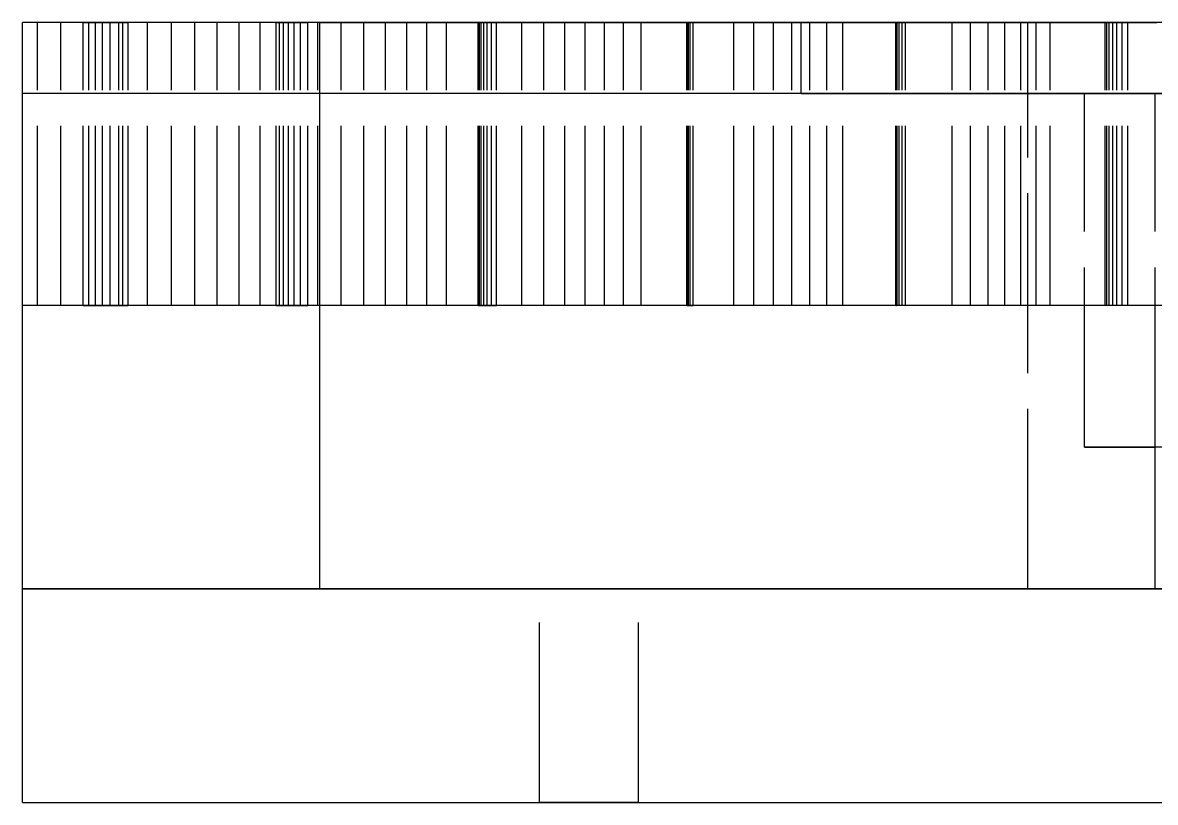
# Model space of a CAD drawing. Header units: millimetres. Extents: x -29 to 134, y -50 to 53.
# Drawn here: x 46 to 54, y -1.51 to 4 of the extents above; entities that cross this region are included whole.
import ezdxf

# ---------------------------------------------------------------- set-up
doc = ezdxf.new("R2010")
doc.units = ezdxf.units.MM
doc.linetypes.add('DASHED', pattern=[1.524, 1.27, -0.254])
doc.layers.add('HIDDEN', color=8, linetype='DASHED')
doc.layers.add('VISIBLE', color=7, linetype='CONTINUOUS')

msp = doc.modelspace()

# ---------------------------------------------------------------- linework, layer by layer
at = {"layer": 'HIDDEN'}
for points in [[(46, 3.5), (46, 4)], [(54.095, 4), (53.96651, 4), (53.83802, 4), (53.70952, 4), (53.58103, 4), (53.45254, 4), (53.32405, 4), (53.19556, 4), (53.06706, 4), (52.93857, 4), (52.81008, 4), (52.68159, 4), (52.5531, 4), (52.4246, 4), (52.29611, 4), (52.16762, 4), (52.03913, 4), (51.91063, 4), (51.78214, 4), (51.65365, 4), (51.52516, 4), (51.39667, 4), (51.26817, 4), (51.13968, 4), (51.01119, 4), (50.8827, 4), (50.75421, 4), (50.62571, 4), (50.49722, 4), (50.36873, 4), (50.24024, 4), (50.11175, 4), (49.98325, 4), (49.85476, 4), (49.72627, 4), (49.59778, 4), (49.46929, 4), (49.34079, 4), (49.2123, 4), (49.08381, 4), (48.95532, 4), (48.82683, 4), (48.69833, 4), (48.56984, 4), (48.44135, 4), (48.31286, 4), (48.18437, 4), (48.05587, 4), (47.92738, 4), (47.79889, 4), (47.6704, 4), (47.5419, 4), (47.41341, 4), (47.28492, 4), (47.15643, 4), (47.02794, 4), (46.89944, 4), (46.77095, 4), (46.64246, 4), (46.51397, 4), (46.38548, 4), (46.25698, 4), (46.12849, 4), (46, 4)], [(54.38095, 4), (54, 4), (53.61905, 4), (53.2381, 4), (52.85714, 4), (52.47619, 4), (52.09524, 4), (51.71429, 4), (51.33333, 4), (50.95238, 4), (50.57143, 4), (50.19048, 4), (49.80952, 4), (49.42857, 4), (49.04762, 4), (48.66667, 4), (48.28571, 4), (47.90476, 4), (47.52381, 4), (47.14286, 4), (46.7619, 4), (46.38095, 4), (46, 4)], [(46, 2), (46, 4)], [(46.1054, 4), (46, 4)], [(46, 2), (46, 4)], [(46.26878, 4), (46.1054, 4)], [(46.1054, 2), (46.1054, 4)], [(46.42667, 4), (46.26878, 4)], [(46.26878, 2), (46.26878, 4)], [(46.74638, 4), (46.42667, 4)], [(46.42667, 2), (46.42667, 4)], [(46.70853, 4), (46.42769, 4)], [(46.42769, 4), (46.46819, 4)], [(46.42769, 2), (46.42769, 4)], [(46.46819, 4), (46.51346, 4)], [(46.46819, 2), (46.46819, 4)], [(46.51346, 4), (46.56368, 4)], [(46.51346, 2), (46.51346, 4)], [(46.56368, 4), (46.61903, 4)], [(46.56368, 2), (46.56368, 4)], [(46.61903, 4), (46.67981, 4)], [(46.61903, 2), (46.61903, 4)], [(46.67981, 4), (46.74638, 4)], [(46.67981, 2), (46.67981, 4)], [(46.88203, 4), (46.70853, 4)], [(46.70853, 2), (46.70853, 4)], [(46.74638, 2), (46.74638, 4)], [(47.05105, 4), (46.88203, 4)], [(46.88203, 2), (46.88203, 4)], [(47.21534, 4), (47.05105, 4)], [(47.05105, 2), (47.05105, 4)], [(47.37464, 4), (47.21534, 4)], [(47.21534, 2), (47.21534, 4)], [(47.52858, 4), (47.37464, 4)], [(47.37464, 2), (47.37464, 4)], [(47.67671, 4), (47.52858, 4)], [(47.52858, 2), (47.52858, 4)], [(48.01471, 4), (47.67671, 4)], [(47.67671, 2), (47.67671, 4)], [(48.08563, 4), (47.7901, 4)], [(47.7901, 4), (47.8143, 4)], [(47.7901, 2), (47.7901, 4)], [(47.8143, 4), (47.8435, 4)], [(47.8143, 2), (47.8143, 4)], [(47.8435, 4), (47.87788, 4)], [(47.8435, 2), (47.8435, 4)], [(47.87788, 4), (47.91766, 4)], [(47.87788, 2), (47.87788, 4)], [(47.91766, 4), (47.96313, 4)], [(47.91766, 2), (47.91766, 4)], [(47.96313, 4), (48.01471, 4)], [(47.96313, 2), (47.96313, 4)], [(48.01471, 2), (48.01471, 4)], [(48.24979, 4), (48.08563, 4)], [(48.08563, 2), (48.08563, 4)], [(48.1, 4), (48.17937, 4), (48.25873, 4), (48.3381, 4), (48.41746, 4), (48.49683, 4), (48.57619, 4), (48.65556, 4), (48.73492, 4), (48.81429, 4), (48.89365, 4), (48.97302, 4), (49.05238, 4), (49.13175, 4), (49.21111, 4), (49.29048, 4), (49.36984, 4), (49.44921, 4), (49.52857, 4), (49.60794, 4), (49.6873, 4), (49.76667, 4), (49.84603, 4), (49.9254, 4), (50.00476, 4), (50.08413, 4), (50.16349, 4), (50.24286, 4), (50.32222, 4), (50.40159, 4), (50.48095, 4), (50.56032, 4), (50.63968, 4), (50.71905, 4), (50.79841, 4), (50.87778, 4), (50.95714, 4), (51.03651, 4), (51.11587, 4), (51.19524, 4), (51.2746, 4), (51.35397, 4), (51.43333, 4), (51.5127, 4), (51.59206, 4), (51.67143, 4), (51.75079, 4), (51.83016, 4), (51.90952, 4), (51.98889, 4), (52.06825, 4), (52.14762, 4), (52.22698, 4), (52.30635, 4), (52.38571, 4), (52.46508, 4), (52.54444, 4), (52.62381, 4), (52.70317, 4), (52.78254, 4), (52.8619, 4), (52.94127, 4), (53.02063, 4), (53.1, 4)], [(53.1, 4), (53.02063, 4), (52.94127, 4), (52.8619, 4), (52.78254, 4), (52.70317, 4), (52.62381, 4), (52.54444, 4), (52.46508, 4), (52.38571, 4), (52.30635, 4), (52.22698, 4), (52.14762, 4), (52.06825, 4), (51.98889, 4), (51.90952, 4), (51.83016, 4), (51.75079, 4), (51.67143, 4), (51.59206, 4), (51.5127, 4), (51.43333, 4), (51.35397, 4), (51.2746, 4), (51.19524, 4), (51.11587, 4), (51.03651, 4), (50.95714, 4), (50.87778, 4), (50.79841, 4), (50.71905, 4), (50.63968, 4), (50.56032, 4), (50.48095, 4), (50.40159, 4), (50.32222, 4), (50.24286, 4), (50.16349, 4), (50.08413, 4), (50.00476, 4), (49.9254, 4), (49.84603, 4), (49.76667, 4), (49.6873, 4), (49.60794, 4), (49.52857, 4), (49.44921, 4), (49.36984, 4), (49.29048, 4), (49.21111, 4), (49.13175, 4), (49.05238, 4), (48.97302, 4), (48.89365, 4), (48.81429, 4), (48.73492, 4), (48.65556, 4), (48.57619, 4), (48.49683, 4), (48.41746, 4), (48.3381, 4), (48.25873, 4), (48.17937, 4), (48.1, 4)], [(48.4092, 4), (48.24979, 4)], [(48.24979, 2), (48.24979, 4)], [(48.56363, 4), (48.4092, 4)], [(48.4092, 2), (48.4092, 4)], [(48.71278, 4), (48.56363, 4)], [(48.56363, 2), (48.56363, 4)], [(48.8563, 4), (48.71278, 4)], [(48.71278, 2), (48.71278, 4)], [(48.9937, 4), (48.8563, 4)], [(48.8563, 2), (48.8563, 4)], [(49.3478, 4), (48.9937, 4)], [(48.9937, 2), (48.9937, 4)], [(49.52702, 4), (49.21872, 4)], [(49.21872, 4), (49.22647, 4)], [(49.21872, 2), (49.21872, 4)], [(49.22647, 4), (49.23941, 4)], [(49.22647, 2), (49.22647, 4)], [(49.23941, 4), (49.25773, 4)], [(49.23941, 2), (49.23941, 4)], [(49.25773, 4), (49.28167, 4)], [(49.25773, 2), (49.25773, 4)], [(49.28167, 4), (49.31155, 4)], [(49.28167, 2), (49.28167, 4)], [(49.31155, 4), (49.3478, 4)], [(49.31155, 2), (49.31155, 4)], [(49.3478, 2), (49.3478, 4)], [(49.68078, 4), (49.52702, 4)], [(49.52702, 2), (49.52702, 4)], [(49.82955, 4), (49.68078, 4)], [(49.68078, 2), (49.68078, 4)], [(49.97311, 4), (49.82955, 4)], [(49.82955, 2), (49.82955, 4)], [(50.11115, 4), (49.97311, 4)], [(49.97311, 2), (49.97311, 4)], [(50.24331, 4), (50.11115, 4)], [(50.11115, 2), (50.11115, 4)], [(50.36909, 4), (50.24331, 4)], [(50.24331, 2), (50.24331, 4)], [(50.737, 4), (50.36909, 4)], [(50.36909, 2), (50.36909, 4)], [(50.69553, 4), (50.69213, 4)], [(50.69213, 4), (50.69427, 4)], [(50.69213, 2), (50.69213, 4)], [(50.69427, 4), (50.70223, 4)], [(50.69427, 2), (50.69427, 4)], [(50.7043, 4), (50.69553, 4)], [(50.69553, 2), (50.69553, 4)], [(50.70223, 4), (50.71632, 4)], [(50.70223, 2), (50.70223, 4)], [(51.02337, 4), (50.7043, 4)], [(50.7043, 2), (50.7043, 4)], [(50.71632, 4), (50.737, 4)], [(50.71632, 2), (50.71632, 4)], [(50.737, 2), (50.737, 4)], [(51.16572, 4), (51.02337, 4)], [(51.02337, 2), (51.02337, 4)], [(51.30289, 4), (51.16572, 4)], [(51.16572, 2), (51.16572, 4)], [(51.43465, 4), (51.30289, 4)], [(51.30289, 2), (51.30289, 4)], [(51.56069, 4), (51.43465, 4)], [(51.43465, 2), (51.43465, 4)], [(51.68063, 4), (51.56069, 4)], [(51.56069, 2), (51.56069, 4)], [(51.79397, 4), (51.68063, 4)], [(51.68063, 2), (51.68063, 4)], [(52.17331, 4), (51.79397, 4)], [(51.79397, 2), (51.79397, 4)], [(52.17011, 4), (52.16832, 4)], [(52.16832, 4), (52.17331, 4)], [(52.16832, 2), (52.16832, 4)], [(52.1782, 4), (52.17011, 4)], [(52.17011, 2), (52.17011, 4)], [(52.17331, 2), (52.17331, 4)], [(52.19224, 4), (52.1782, 4)], [(52.1782, 2), (52.1782, 4)], [(52.21198, 4), (52.19224, 4)], [(52.19224, 2), (52.19224, 4)], [(52.23719, 4), (52.21198, 4)], [(52.21198, 2), (52.21198, 4)], [(52.56496, 4), (52.23719, 4)], [(52.23719, 2), (52.23719, 4)], [(52.69499, 4), (52.56496, 4)], [(52.56496, 2), (52.56496, 4)], [(52.81967, 4), (52.69499, 4)], [(52.69499, 2), (52.69499, 4)], [(52.93877, 4), (52.81967, 4)], [(52.81967, 2), (52.81967, 4)], [(53.05199, 4), (52.93877, 4)], [(52.93877, 2), (52.93877, 4)], [(53.15894, 4), (53.05199, 4)], [(53.05199, 2), (53.05199, 4)], [(53.1, 0), (53.1, 4)], [(53.25911, 4), (53.15894, 4)], [(53.15894, 2), (53.15894, 4)], [(53.6474, 4), (53.25911, 4)], [(53.25911, 2), (53.25911, 4)], [(53.65815, 4), (53.6474, 4)], [(53.6474, 2), (53.6474, 4)], [(53.6758, 4), (53.65815, 4)], [(53.65815, 2), (53.65815, 4)], [(53.69988, 4), (53.6758, 4)], [(53.6758, 2), (53.6758, 4)], [(53.73003, 4), (53.69988, 4)], [(53.69988, 2), (53.69988, 4)], [(53.76595, 4), (53.73003, 4)], [(53.73003, 2), (53.73003, 4)], [(53.80745, 4), (53.76595, 4)], [(53.76595, 2), (53.76595, 4)], [(54.1418, 4), (53.80745, 4)], [(53.80745, 2), (53.80745, 4)], [(54.00049, 3.5), (53.8735, 3.5), (53.7465, 3.5), (53.61951, 3.5), (53.49252, 3.5), (53.36553, 3.5), (53.23854, 3.5), (53.11155, 3.5), (52.98455, 3.5), (52.85756, 3.5), (52.73057, 3.5), (52.60358, 3.5), (52.47659, 3.5), (52.34959, 3.5), (52.2226, 3.5), (52.09561, 3.5), (51.96862, 3.5), (51.84163, 3.5), (51.71463, 3.5), (51.58764, 3.5), (51.46065, 3.5), (51.33366, 3.5), (51.20667, 3.5), (51.07968, 3.5), (50.95268, 3.5), (50.82569, 3.5), (50.6987, 3.5), (50.57171, 3.5), (50.44472, 3.5), (50.31772, 3.5), (50.19073, 3.5), (50.06374, 3.5), (49.93675, 3.5), (49.80976, 3.5), (49.68276, 3.5), (49.55577, 3.5), (49.42878, 3.5), (49.30179, 3.5), (49.1748, 3.5), (49.04781, 3.5), (48.92081, 3.5), (48.79382, 3.5), (48.66683, 3.5), (48.53984, 3.5), (48.41285, 3.5), (48.28585, 3.5), (48.15886, 3.5), (48.03187, 3.5), (47.90488, 3.5), (47.77789, 3.5), (47.65089, 3.5), (47.5239, 3.5), (47.39691, 3.5), (47.26992, 3.5), (47.14293, 3.5), (47.01594, 3.5), (46.88894, 3.5), (46.76195, 3.5), (46.63496, 3.5), (46.50797, 3.5), (46.38098, 3.5), (46.25398, 3.5), (46.12699, 3.5), (46, 3.5)], [(46, 0), (46, 3.5)], [(54.095, 3.5), (53.96651, 3.5), (53.83802, 3.5), (53.70952, 3.5), (53.58103, 3.5), (53.45254, 3.5), (53.32405, 3.5), (53.19556, 3.5), (53.06706, 3.5), (52.93857, 3.5), (52.81008, 3.5), (52.68159, 3.5), (52.5531, 3.5), (52.4246, 3.5), (52.29611, 3.5), (52.16762, 3.5), (52.03913, 3.5), (51.91063, 3.5), (51.78214, 3.5), (51.65365, 3.5), (51.52516, 3.5), (51.39667, 3.5), (51.26817, 3.5), (51.13968, 3.5), (51.01119, 3.5), (50.8827, 3.5), (50.75421, 3.5), (50.62571, 3.5), (50.49722, 3.5), (50.36873, 3.5), (50.24024, 3.5), (50.11175, 3.5), (49.98325, 3.5), (49.85476, 3.5), (49.72627, 3.5), (49.59778, 3.5), (49.46929, 3.5), (49.34079, 3.5), (49.2123, 3.5), (49.08381, 3.5), (48.95532, 3.5), (48.82683, 3.5), (48.69833, 3.5), (48.56984, 3.5), (48.44135, 3.5), (48.31286, 3.5), (48.18437, 3.5), (48.05587, 3.5), (47.92738, 3.5), (47.79889, 3.5), (47.6704, 3.5), (47.5419, 3.5), (47.41341, 3.5), (47.28492, 3.5), (47.15643, 3.5), (47.02794, 3.5), (46.89944, 3.5), (46.77095, 3.5), (46.64246, 3.5), (46.51397, 3.5), (46.38548, 3.5), (46.25698, 3.5), (46.12849, 3.5), (46, 3.5)], [(51.5, 3.5), (51.54119, 3.5), (51.58238, 3.5), (51.62357, 3.5), (51.66476, 3.5), (51.70595, 3.5), (51.74714, 3.5), (51.78833, 3.5), (51.82952, 3.5), (51.87071, 3.5), (51.9119, 3.5), (51.9531, 3.5), (51.99429, 3.5), (52.03548, 3.5), (52.07667, 3.5), (52.11786, 3.5), (52.15905, 3.5), (52.20024, 3.5), (52.24143, 3.5), (52.28262, 3.5), (52.32381, 3.5), (52.365, 3.5), (52.40619, 3.5), (52.44738, 3.5), (52.48857, 3.5), (52.52976, 3.5), (52.57095, 3.5), (52.61214, 3.5), (52.65333, 3.5), (52.69452, 3.5), (52.73571, 3.5), (52.7769, 3.5), (52.8181, 3.5), (52.85929, 3.5), (52.90048, 3.5), (52.94167, 3.5), (52.98286, 3.5), (53.02405, 3.5), (53.06524, 3.5), (53.10643, 3.5), (53.14762, 3.5), (53.18881, 3.5), (53.23, 3.5), (53.27119, 3.5), (53.31238, 3.5), (53.35357, 3.5), (53.39476, 3.5), (53.43595, 3.5), (53.47714, 3.5), (53.51833, 3.5), (53.55952, 3.5), (53.60071, 3.5), (53.6419, 3.5), (53.6831, 3.5), (53.72429, 3.5), (53.76548, 3.5), (53.80667, 3.5), (53.84786, 3.5), (53.88905, 3.5), (53.93024, 3.5), (53.97143, 3.5), (54.01262, 3.5)], [(54.00049, 3.5), (53.99254, 3.5), (53.9846, 3.5), (53.97666, 3.5), (53.96871, 3.5), (53.96077, 3.5), (53.95282, 3.5), (53.94488, 3.5), (53.93693, 3.5), (53.92899, 3.5), (53.92105, 3.5), (53.9131, 3.5), (53.90516, 3.5), (53.89721, 3.5), (53.88927, 3.5), (53.88132, 3.5), (53.87338, 3.5), (53.86544, 3.5), (53.85749, 3.5), (53.84955, 3.5), (53.8416, 3.5), (53.83366, 3.5), (53.82571, 3.5), (53.81777, 3.5), (53.80983, 3.5), (53.80188, 3.5), (53.79394, 3.5), (53.78599, 3.5), (53.77805, 3.5), (53.7701, 3.5), (53.76216, 3.5), (53.75422, 3.5), (53.74627, 3.5), (53.73833, 3.5), (53.73038, 3.5), (53.72244, 3.5), (53.71449, 3.5), (53.70655, 3.5), (53.69861, 3.5), (53.69066, 3.5), (53.68272, 3.5), (53.67477, 3.5), (53.66683, 3.5), (53.65889, 3.5), (53.65094, 3.5), (53.643, 3.5), (53.63505, 3.5), (53.62711, 3.5), (53.61916, 3.5), (53.61122, 3.5), (53.60328, 3.5), (53.59533, 3.5), (53.58739, 3.5), (53.57944, 3.5), (53.5715, 3.5), (53.56355, 3.5), (53.55561, 3.5), (53.54767, 3.5), (53.53972, 3.5), (53.53178, 3.5), (53.52383, 3.5), (53.51589, 3.5), (53.50794, 3.5), (53.5, 3.5)], [(53.5, 3.5), (53.64286, 3.5), (53.78571, 3.5), (53.92857, 3.5), (54.07143, 3.5)], [(53.5, 1), (53.5, 3.5)], [(54.00049, 1), (54.00049, 3.5)], [(54.38095, 2), (54, 2), (53.61905, 2), (53.2381, 2), (52.85714, 2), (52.47619, 2), (52.09524, 2), (51.71429, 2), (51.33333, 2), (50.95238, 2), (50.57143, 2), (50.19048, 2), (49.80952, 2), (49.42857, 2), (49.04762, 2), (48.66667, 2), (48.28571, 2), (47.90476, 2), (47.52381, 2), (47.14286, 2), (46.7619, 2), (46.38095, 2), (46, 2)], [(46.1054, 2), (46, 2)], [(46.26878, 2), (46.1054, 2)], [(46.42667, 2), (46.26878, 2)], [(46.74638, 2), (46.42667, 2)], [(46.70853, 2), (46.42769, 2)], [(46.42769, 2), (46.46819, 2)], [(46.46819, 2), (46.51346, 2)], [(46.51346, 2), (46.56368, 2)], [(46.56368, 2), (46.61903, 2)], [(46.61903, 2), (46.67981, 2)], [(46.67981, 2), (46.74638, 2)], [(46.88203, 2), (46.70853, 2)], [(47.05105, 2), (46.88203, 2)], [(47.21534, 2), (47.05105, 2)], [(47.37464, 2), (47.21534, 2)], [(47.52858, 2), (47.37464, 2)], [(47.67671, 2), (47.52858, 2)], [(48.01471, 2), (47.67671, 2)], [(48.08563, 2), (47.7901, 2)], [(47.7901, 2), (47.8143, 2)], [(47.8143, 2), (47.8435, 2)], [(47.8435, 2), (47.87788, 2)], [(47.87788, 2), (47.91766, 2)], [(47.91766, 2), (47.96313, 2)], [(47.96313, 2), (48.01471, 2)], [(48.24979, 2), (48.08563, 2)], [(48.4092, 2), (48.24979, 2)], [(48.56363, 2), (48.4092, 2)], [(48.71278, 2), (48.56363, 2)], [(48.8563, 2), (48.71278, 2)], [(48.9937, 2), (48.8563, 2)], [(49.3478, 2), (48.9937, 2)], [(49.52702, 2), (49.21872, 2)], [(49.21872, 2), (49.22647, 2)], [(49.22647, 2), (49.23941, 2)], [(49.23941, 2), (49.25773, 2)], [(49.25773, 2), (49.28167, 2)], [(49.28167, 2), (49.31155, 2)], [(49.31155, 2), (49.3478, 2)], [(49.68078, 2), (49.52702, 2)], [(49.82955, 2), (49.68078, 2)], [(49.97311, 2), (49.82955, 2)], [(50.11115, 2), (49.97311, 2)], [(50.24331, 2), (50.11115, 2)], [(50.36909, 2), (50.24331, 2)], [(50.737, 2), (50.36909, 2)], [(50.69553, 2), (50.69213, 2)], [(50.69213, 2), (50.69427, 2)], [(50.69427, 2), (50.70223, 2)], [(50.7043, 2), (50.69553, 2)], [(50.70223, 2), (50.71632, 2)], [(51.02337, 2), (50.7043, 2)], [(50.71632, 2), (50.737, 2)], [(51.16572, 2), (51.02337, 2)], [(51.30289, 2), (51.16572, 2)], [(51.43465, 2), (51.30289, 2)], [(51.56069, 2), (51.43465, 2)], [(51.68063, 2), (51.56069, 2)], [(51.79397, 2), (51.68063, 2)], [(52.17331, 2), (51.79397, 2)], [(52.17011, 2), (52.16832, 2)], [(52.16832, 2), (52.17331, 2)], [(52.1782, 2), (52.17011, 2)], [(52.19224, 2), (52.1782, 2)], [(52.21198, 2), (52.19224, 2)], [(52.23719, 2), (52.21198, 2)], [(52.56496, 2), (52.23719, 2)], [(52.69499, 2), (52.56496, 2)], [(52.81967, 2), (52.69499, 2)], [(52.93877, 2), (52.81967, 2)], [(53.05199, 2), (52.93877, 2)], [(53.15894, 2), (53.05199, 2)], [(53.25911, 2), (53.15894, 2)], [(53.6474, 2), (53.25911, 2)], [(53.65815, 2), (53.6474, 2)], [(53.6758, 2), (53.65815, 2)], [(53.69988, 2), (53.6758, 2)], [(53.73003, 2), (53.69988, 2)], [(53.76595, 2), (53.73003, 2)], [(53.80745, 2), (53.76595, 2)], [(54.1418, 2), (53.80745, 2)], [(54.07143, 1), (53.92857, 1), (53.78571, 1), (53.64286, 1), (53.5, 1)], [(53.5, 1), (53.50794, 1), (53.51589, 1), (53.52383, 1), (53.53178, 1), (53.53972, 1), (53.54767, 1), (53.55561, 1), (53.56355, 1), (53.5715, 1), (53.57944, 1), (53.58739, 1), (53.59533, 1), (53.60328, 1), (53.61122, 1), (53.61916, 1), (53.62711, 1), (53.63505, 1), (53.643, 1), (53.65094, 1), (53.65889, 1), (53.66683, 1), (53.67477, 1), (53.68272, 1), (53.69066, 1), (53.69861, 1), (53.70655, 1), (53.71449, 1), (53.72244, 1), (53.73038, 1), (53.73833, 1), (53.74627, 1), (53.75422, 1), (53.76216, 1), (53.7701, 1), (53.77805, 1), (53.78599, 1), (53.79394, 1), (53.80188, 1), (53.80983, 1), (53.81777, 1), (53.82571, 1), (53.83366, 1), (53.8416, 1), (53.84955, 1), (53.85749, 1), (53.86544, 1), (53.87338, 1), (53.88132, 1), (53.88927, 1), (53.89721, 1), (53.90516, 1), (53.9131, 1), (53.92105, 1), (53.92899, 1), (53.93693, 1), (53.94488, 1), (53.95282, 1), (53.96077, 1), (53.96871, 1), (53.97666, 1), (53.9846, 1), (53.99254, 1), (54.00049, 1)], [(54.00049, 0), (54.00049, 1)], [(54.12746, 1), (54.00049, 1)], [(46, -1.51), (46, 0)], [(54.00049, 0), (53.8735, 0), (53.7465, 0), (53.61951, 0), (53.49252, 0), (53.36553, 0), (53.23854, 0), (53.11155, 0), (52.98455, 0), (52.85756, 0), (52.73057, 0), (52.60358, 0), (52.47659, 0), (52.34959, 0), (52.2226, 0), (52.09561, 0), (51.96862, 0), (51.84163, 0), (51.71463, 0), (51.58764, 0), (51.46065, 0), (51.33366, 0), (51.20667, 0), (51.07968, 0), (50.95268, 0), (50.82569, 0), (50.6987, 0), (50.57171, 0), (50.44472, 0), (50.31772, 0), (50.19073, 0), (50.06374, 0), (49.93675, 0), (49.80976, 0), (49.68276, 0), (49.55577, 0), (49.42878, 0), (49.30179, 0), (49.1748, 0), (49.04781, 0), (48.92081, 0), (48.79382, 0), (48.66683, 0), (48.53984, 0), (48.41285, 0), (48.28585, 0), (48.15886, 0), (48.03187, 0), (47.90488, 0), (47.77789, 0), (47.65089, 0), (47.5239, 0), (47.39691, 0), (47.26992, 0), (47.14293, 0), (47.01594, 0), (46.88894, 0), (46.76195, 0), (46.63496, 0), (46.50797, 0), (46.38098, 0), (46.25398, 0), (46.12699, 0), (46, 0)], [(53.1, 0), (52.9873, 0), (52.8746, 0), (52.7619, 0), (52.64921, 0), (52.53651, 0), (52.42381, 0), (52.31111, 0), (52.19841, 0), (52.08571, 0), (51.97302, 0), (51.86032, 0), (51.74762, 0), (51.63492, 0), (51.52222, 0), (51.40952, 0), (51.29683, 0), (51.18413, 0), (51.07143, 0), (50.95873, 0), (50.84603, 0), (50.73333, 0), (50.62063, 0), (50.50794, 0), (50.39524, 0), (50.28254, 0), (50.16984, 0), (50.05714, 0), (49.94444, 0), (49.83175, 0), (49.71905, 0), (49.60635, 0), (49.49365, 0), (49.38095, 0), (49.26825, 0), (49.15556, 0), (49.04286, 0), (48.93016, 0), (48.81746, 0), (48.70476, 0), (48.59206, 0), (48.47937, 0), (48.36667, 0), (48.25397, 0), (48.14127, 0), (48.02857, 0), (47.91587, 0), (47.80317, 0), (47.69048, 0), (47.57778, 0), (47.46508, 0), (47.35238, 0), (47.23968, 0), (47.12698, 0), (47.01429, 0), (46.90159, 0), (46.78889, 0), (46.67619, 0), (46.56349, 0), (46.45079, 0), (46.3381, 0), (46.2254, 0), (46.1127, 0), (46, 0)], [(48.1, 0), (48.17937, 0), (48.25873, 0), (48.3381, 0), (48.41746, 0), (48.49683, 0), (48.57619, 0), (48.65556, 0), (48.73492, 0), (48.81429, 0), (48.89365, 0), (48.97302, 0), (49.05238, 0), (49.13175, 0), (49.21111, 0), (49.29048, 0), (49.36984, 0), (49.44921, 0), (49.52857, 0), (49.60794, 0), (49.6873, 0), (49.76667, 0), (49.84603, 0), (49.9254, 0), (50.00476, 0), (50.08413, 0), (50.16349, 0), (50.24286, 0), (50.32222, 0), (50.40159, 0), (50.48095, 0), (50.56032, 0), (50.63968, 0), (50.71905, 0), (50.79841, 0), (50.87778, 0), (50.95714, 0), (51.03651, 0), (51.11587, 0), (51.19524, 0), (51.2746, 0), (51.35397, 0), (51.43333, 0), (51.5127, 0), (51.59206, 0), (51.67143, 0), (51.75079, 0), (51.83016, 0), (51.90952, 0), (51.98889, 0), (52.06825, 0), (52.14762, 0), (52.22698, 0), (52.30635, 0), (52.38571, 0), (52.46508, 0), (52.54444, 0), (52.62381, 0), (52.70317, 0), (52.78254, 0), (52.8619, 0), (52.94127, 0), (53.02063, 0), (53.1, 0)], [(54.12746, 0), (54.00049, 0)], [(46, 0), (70, 0)], [(49.65, 0), (49.66111, 0), (49.67222, 0), (49.68333, 0), (49.69444, 0), (49.70556, 0), (49.71667, 0), (49.72778, 0), (49.73889, 0), (49.75, 0), (49.76111, 0), (49.77222, 0), (49.78333, 0), (49.79444, 0), (49.80556, 0), (49.81667, 0), (49.82778, 0), (49.83889, 0), (49.85, 0), (49.86111, 0), (49.87222, 0), (49.88333, 0), (49.89444, 0), (49.90556, 0), (49.91667, 0), (49.92778, 0), (49.93889, 0), (49.95, 0), (49.96111, 0), (49.97222, 0), (49.98333, 0), (49.99444, 0), (50.00556, 0), (50.01667, 0), (50.02778, 0), (50.03889, 0), (50.05, 0), (50.06111, 0), (50.07222, 0), (50.08333, 0), (50.09444, 0), (50.10556, 0), (50.11667, 0), (50.12778, 0), (50.13889, 0), (50.15, 0), (50.16111, 0), (50.17222, 0), (50.18333, 0), (50.19444, 0), (50.20556, 0), (50.21667, 0), (50.22778, 0), (50.23889, 0), (50.25, 0), (50.26111, 0), (50.27222, 0), (50.28333, 0), (50.29444, 0), (50.30556, 0), (50.31667, 0), (50.32778, 0), (50.33889, 0), (50.35, 0)], [(50.35, 0), (50.33889, 0), (50.32778, 0), (50.31667, 0), (50.30556, 0), (50.29444, 0), (50.28333, 0), (50.27222, 0), (50.26111, 0), (50.25, 0), (50.23889, 0), (50.22778, 0), (50.21667, 0), (50.20556, 0), (50.19444, 0), (50.18333, 0), (50.17222, 0), (50.16111, 0), (50.15, 0), (50.13889, 0), (50.12778, 0), (50.11667, 0), (50.10556, 0), (50.09444, 0), (50.08333, 0), (50.07222, 0), (50.06111, 0), (50.05, 0), (50.03889, 0), (50.02778, 0), (50.01667, 0), (50.00556, 0), (49.99444, 0), (49.98333, 0), (49.97222, 0), (49.96111, 0), (49.95, 0), (49.93889, 0), (49.92778, 0), (49.91667, 0), (49.90556, 0), (49.89444, 0), (49.88333, 0), (49.87222, 0), (49.86111, 0), (49.85, 0), (49.83889, 0), (49.82778, 0), (49.81667, 0), (49.80556, 0), (49.79444, 0), (49.78333, 0), (49.77222, 0), (49.76111, 0), (49.75, 0), (49.73889, 0), (49.72778, 0), (49.71667, 0), (49.70556, 0), (49.69444, 0), (49.68333, 0), (49.67222, 0), (49.66111, 0), (49.65, 0)], [(49.65, -1.51), (49.65, 0)], [(49.65, -1.51), (49.65, 0)], [(50.35, -1.51), (50.35, 0)], [(50.35, -1.51), (50.35, 0)], [(46, -1.51), (70, -1.51)], [(49.65, -1.51), (49.66111, -1.51), (49.67222, -1.51), (49.68333, -1.51), (49.69444, -1.51), (49.70556, -1.51), (49.71667, -1.51), (49.72778, -1.51), (49.73889, -1.51), (49.75, -1.51), (49.76111, -1.51), (49.77222, -1.51), (49.78333, -1.51), (49.79444, -1.51), (49.80556, -1.51), (49.81667, -1.51), (49.82778, -1.51), (49.83889, -1.51), (49.85, -1.51), (49.86111, -1.51), (49.87222, -1.51), (49.88333, -1.51), (49.89444, -1.51), (49.90556, -1.51), (49.91667, -1.51), (49.92778, -1.51), (49.93889, -1.51), (49.95, -1.51), (49.96111, -1.51), (49.97222, -1.51), (49.98333, -1.51), (49.99444, -1.51), (50.00556, -1.51), (50.01667, -1.51), (50.02778, -1.51), (50.03889, -1.51), (50.05, -1.51), (50.06111, -1.51), (50.07222, -1.51), (50.08333, -1.51), (50.09444, -1.51), (50.10556, -1.51), (50.11667, -1.51), (50.12778, -1.51), (50.13889, -1.51), (50.15, -1.51), (50.16111, -1.51), (50.17222, -1.51), (50.18333, -1.51), (50.19444, -1.51), (50.20556, -1.51), (50.21667, -1.51), (50.22778, -1.51), (50.23889, -1.51), (50.25, -1.51), (50.26111, -1.51), (50.27222, -1.51), (50.28333, -1.51), (50.29444, -1.51), (50.30556, -1.51), (50.31667, -1.51), (50.32778, -1.51), (50.33889, -1.51), (50.35, -1.51)], [(50.35, -1.51), (50.33889, -1.51), (50.32778, -1.51), (50.31667, -1.51), (50.30556, -1.51), (50.29444, -1.51), (50.28333, -1.51), (50.27222, -1.51), (50.26111, -1.51), (50.25, -1.51), (50.23889, -1.51), (50.22778, -1.51), (50.21667, -1.51), (50.20556, -1.51), (50.19444, -1.51), (50.18333, -1.51), (50.17222, -1.51), (50.16111, -1.51), (50.15, -1.51), (50.13889, -1.51), (50.12778, -1.51), (50.11667, -1.51), (50.10556, -1.51), (50.09444, -1.51), (50.08333, -1.51), (50.07222, -1.51), (50.06111, -1.51), (50.05, -1.51), (50.03889, -1.51), (50.02778, -1.51), (50.01667, -1.51), (50.00556, -1.51), (49.99444, -1.51), (49.98333, -1.51), (49.97222, -1.51), (49.96111, -1.51), (49.95, -1.51), (49.93889, -1.51), (49.92778, -1.51), (49.91667, -1.51), (49.90556, -1.51), (49.89444, -1.51), (49.88333, -1.51), (49.87222, -1.51), (49.86111, -1.51), (49.85, -1.51), (49.83889, -1.51), (49.82778, -1.51), (49.81667, -1.51), (49.80556, -1.51), (49.79444, -1.51), (49.78333, -1.51), (49.77222, -1.51), (49.76111, -1.51), (49.75, -1.51), (49.73889, -1.51), (49.72778, -1.51), (49.71667, -1.51), (49.70556, -1.51), (49.69444, -1.51), (49.68333, -1.51), (49.67222, -1.51), (49.66111, -1.51), (49.65, -1.51)]]:
    msp.add_lwpolyline(points, dxfattribs=at)
at = {"layer": 'VISIBLE'}
for points in [[(46, 0), (46, 4)], [(48.1, 4), (48.06667, 4), (48.03333, 4), (48, 4), (47.96667, 4), (47.93333, 4), (47.9, 4), (47.86667, 4), (47.83333, 4), (47.8, 4), (47.76667, 4), (47.73333, 4), (47.7, 4), (47.66667, 4), (47.63333, 4), (47.6, 4), (47.56667, 4), (47.53333, 4), (47.5, 4), (47.46667, 4), (47.43333, 4), (47.4, 4), (47.36667, 4), (47.33333, 4), (47.3, 4), (47.26667, 4), (47.23333, 4), (47.2, 4), (47.16667, 4), (47.13333, 4), (47.1, 4), (47.06667, 4), (47.03333, 4), (47, 4), (46.96667, 4), (46.93333, 4), (46.9, 4), (46.86667, 4), (46.83333, 4), (46.8, 4), (46.76667, 4), (46.73333, 4), (46.7, 4), (46.66667, 4), (46.63333, 4), (46.6, 4), (46.56667, 4), (46.53333, 4), (46.5, 4), (46.46667, 4), (46.43333, 4), (46.4, 4), (46.36667, 4), (46.33333, 4), (46.3, 4), (46.26667, 4), (46.23333, 4), (46.2, 4), (46.16667, 4), (46.13333, 4), (46.1, 4), (46.06667, 4), (46.03333, 4), (46, 4)], [(48.1, 4), (51.5, 4)], [(48.1, 0), (48.1, 4)], [(51.5, 3.5), (51.5, 4)], [(51.5, 4), (51.54119, 4), (51.58238, 4), (51.62357, 4), (51.66476, 4), (51.70595, 4), (51.74714, 4), (51.78833, 4), (51.82952, 4), (51.87071, 4), (51.9119, 4), (51.9531, 4), (51.99429, 4), (52.03548, 4), (52.07667, 4), (52.11786, 4), (52.15905, 4), (52.20024, 4), (52.24143, 4), (52.28262, 4), (52.32381, 4), (52.365, 4), (52.40619, 4), (52.44738, 4), (52.48857, 4), (52.52976, 4), (52.57095, 4), (52.61214, 4), (52.65333, 4), (52.69452, 4), (52.73571, 4), (52.7769, 4), (52.8181, 4), (52.85929, 4), (52.90048, 4), (52.94167, 4), (52.98286, 4), (53.02405, 4), (53.06524, 4), (53.10643, 4), (53.14762, 4), (53.18881, 4), (53.23, 4), (53.27119, 4), (53.31238, 4), (53.35357, 4), (53.39476, 4), (53.43595, 4), (53.47714, 4), (53.51833, 4), (53.55952, 4), (53.60071, 4), (53.6419, 4), (53.6831, 4), (53.72429, 4), (53.76548, 4), (53.80667, 4), (53.84786, 4), (53.88905, 4), (53.93024, 4), (53.97143, 4), (54.01262, 4)], [(51.5, 3.5), (67.82528, 3.5)], [(46, -1.51), (46, 0)], [(48.1, 0), (70, 0)], [(46, 0), (70, 0)], [(46, -1.51), (70, -1.51)]]:
    msp.add_lwpolyline(points, dxfattribs=at)

doc.saveas('drawing.dxf')
